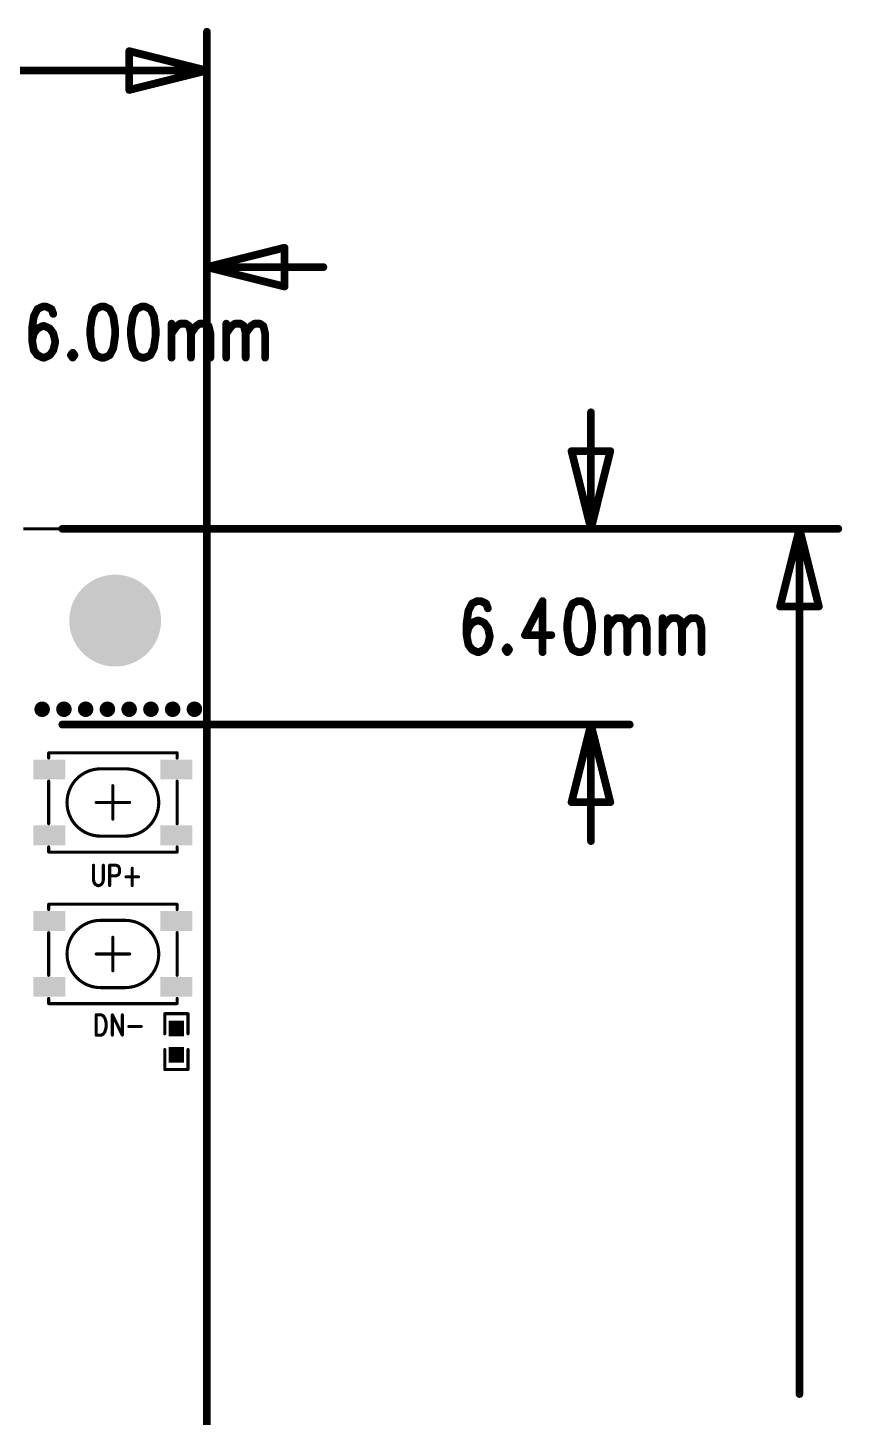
# Model space of a CAD drawing. Header units: millimetres. Extents: x 19.53 to 21.81, y 15.74 to 18.76.
# Drawn here: x 20.635 to 21.684, y 16.967 to 18.755 of the extents above; entities that cross this region are included whole.
import ezdxf

# ---------------------------------------------------------------- set-up
doc = ezdxf.new("R2010")
doc.units = ezdxf.units.MM
doc.layers.get('0').update_dxf_attribs({"linetype": 'CONTINUOUS', "lineweight": 0})
doc.layers.add('01_TOP_PHO', color=90, linetype='CONTINUOUS', lineweight=0)

# ---------------------------------------------------------------- blocks, each defined once
blk = doc.blocks.new('SQUARE_4')
blk.add_solid([(0.01, 0.01), (0.01, -0.01), (-0.01, 0.01), (-0.01, -0.01)])
blk = doc.blocks.new('ROUND_15')
h = blk.add_hatch(color=256)
edge = h.paths.add_edge_path(flags=0)
edge.add_arc((0, 0), 0.01, 0, 360)
blk = doc.blocks.new('RECTANGLE_27')
blk.add_solid([(0.0207, 0.0128), (0.0207, -0.0128), (-0.0207, 0.0128), (-0.0207, -0.0128)])
blk = doc.blocks.new('ROUND_30')
h = blk.add_hatch(color=256)
edge = h.paths.add_edge_path(flags=0)
edge.add_arc((0, 0), 0.0591, 0, 360)
blk = doc.blocks.new('ROUND_14')
h = blk.add_hatch(color=256)
edge = h.paths.add_edge_path(flags=0)
edge.add_arc((0, 0), 0.0005, 0, 360)
blk = doc.blocks.new('ROUND_5')
h = blk.add_hatch(color=256)
edge = h.paths.add_edge_path(flags=0)
edge.add_arc((0, 0), 0.005, 0, 360)
blk = doc.blocks.new('ROUND_11')
h = blk.add_hatch(color=256)
edge = h.paths.add_edge_path(flags=0)
edge.add_arc((0, 0), 0.002, 0, 360)

msp = doc.modelspace()

# ---------------------------------------------------------------- linework, layer by layer
at = {"layer": '01_TOP_PHO', "lineweight": 211}
for points, const_width in [([(20.8661, 15.798), (20.8661, 18.75)], 0.01), ([(20.7661, 18.675), (20.7661, 18.725)], 0.01), ([(20.7661, 18.725), (20.8661, 18.7)], 0.01), ([(20.8661, 18.7), (20.4874, 18.7)], 0.01), ([(20.8661, 18.7), (20.7661, 18.675)], 0.01), ([(20.8661, 18.1602), (20.8661, 18.497)], 0.01), ([(20.8661, 18.447), (20.9661, 18.472)], 0.01), ([(20.9661, 18.472), (20.9661, 18.422)], 0.01), ([(20.8661, 18.447), (21.0161, 18.447)], 0.01), ([(20.9661, 18.422), (20.8661, 18.447)], 0.01), ([(20.6547, 18.3962), (20.6479, 18.393)], 0.01), ([(20.6592, 18.3962), (20.6547, 18.3962)], 0.01), ([(20.666, 18.393), (20.6592, 18.3962)], 0.01), ([(20.7297, 18.3962), (20.7229, 18.393)], 0.01), ([(20.7342, 18.3962), (20.7297, 18.3962)], 0.01), ([(20.741, 18.393), (20.7342, 18.3962)], 0.01), ([(20.7819, 18.3962), (20.7751, 18.393)], 0.01), ([(20.7865, 18.3962), (20.7819, 18.3962)], 0.01), ([(20.7933, 18.393), (20.7865, 18.3962)], 0.01), ([(20.6433, 18.3837), (20.641, 18.368)], 0.01), ([(20.6479, 18.393), (20.6433, 18.3837)], 0.01), ([(20.6683, 18.3868), (20.666, 18.393)], 0.01), ([(20.7183, 18.3837), (20.716, 18.368)], 0.01), ([(20.7229, 18.393), (20.7183, 18.3837)], 0.01), ([(20.7456, 18.3837), (20.741, 18.393)], 0.01), ([(20.7479, 18.368), (20.7456, 18.3837)], 0.01), ([(20.7706, 18.3837), (20.7683, 18.368)], 0.01), ([(20.7751, 18.393), (20.7706, 18.3837)], 0.01), ([(20.7979, 18.3837), (20.7933, 18.393)], 0.01), ([(20.8001, 18.368), (20.7979, 18.3837)], 0.01), ([(20.641, 18.368), (20.641, 18.3524)], 0.01), ([(20.6433, 18.3618), (20.641, 18.3524)], 0.01), ([(20.6479, 18.368), (20.6433, 18.3618)], 0.01), ([(20.6547, 18.3712), (20.6479, 18.368)], 0.01), ([(20.6569, 18.3712), (20.6547, 18.3712)], 0.01), ([(20.6638, 18.368), (20.6569, 18.3712)], 0.01), ([(20.6683, 18.3618), (20.6638, 18.368)], 0.01), ([(20.6706, 18.3524), (20.6683, 18.3618)], 0.01), ([(20.716, 18.368), (20.716, 18.3587)], 0.01), ([(20.7479, 18.3587), (20.7479, 18.368)], 0.01), ([(20.7683, 18.368), (20.7683, 18.3587)], 0.01), ([(20.8001, 18.3587), (20.8001, 18.368)], 0.01), ([(20.8206, 18.3743), (20.8206, 18.3305)], 0.01), ([(20.8206, 18.3618), (20.8274, 18.3712)], 0.01), ([(20.8274, 18.3712), (20.8319, 18.3743)], 0.01), ([(20.8319, 18.3743), (20.8388, 18.3743)], 0.01), ([(20.8388, 18.3743), (20.8433, 18.3712)], 0.01), ([(20.8433, 18.3712), (20.8456, 18.3618)], 0.01), ([(20.8456, 18.3618), (20.8524, 18.3712)], 0.01), ([(20.8456, 18.3618), (20.8456, 18.3305)], 0.01), ([(20.8524, 18.3712), (20.8569, 18.3743)], 0.01), ([(20.8569, 18.3743), (20.8638, 18.3743)], 0.01), ([(20.8638, 18.3743), (20.8683, 18.3712)], 0.01), ([(20.8683, 18.3712), (20.8706, 18.3618)], 0.01), ([(20.8706, 18.3618), (20.8706, 18.3305)], 0.01), ([(20.891, 18.3743), (20.891, 18.3305)], 0.01), ([(20.891, 18.3618), (20.8979, 18.3712)], 0.01), ([(20.8979, 18.3712), (20.9024, 18.3743)], 0.01), ([(20.9024, 18.3743), (20.9092, 18.3743)], 0.01), ([(20.9092, 18.3743), (20.9138, 18.3712)], 0.01), ([(20.9138, 18.3712), (20.916, 18.3618)], 0.01), ([(20.916, 18.3618), (20.9229, 18.3712)], 0.01), ([(20.916, 18.3618), (20.916, 18.3305)], 0.01), ([(20.9229, 18.3712), (20.9274, 18.3743)], 0.01), ([(20.9274, 18.3743), (20.9342, 18.3743)], 0.01), ([(20.9342, 18.3743), (20.9388, 18.3712)], 0.01), ([(20.9388, 18.3712), (20.941, 18.3618)], 0.01), ([(20.941, 18.3618), (20.941, 18.3305)], 0.01), ([(20.641, 18.3524), (20.6433, 18.3399)], 0.01), ([(20.6683, 18.3399), (20.6706, 18.3493)], 0.01), ([(20.6706, 18.3493), (20.6706, 18.3524)], 0.01), ([(20.716, 18.3587), (20.7183, 18.343)], 0.01), ([(20.7183, 18.343), (20.7229, 18.3337)], 0.01), ([(20.741, 18.3337), (20.7456, 18.343)], 0.01), ([(20.7456, 18.343), (20.7479, 18.3587)], 0.01), ([(20.7683, 18.3587), (20.7706, 18.343)], 0.01), ([(20.7706, 18.343), (20.7751, 18.3337)], 0.01), ([(20.7933, 18.3337), (20.7979, 18.343)], 0.01), ([(20.7979, 18.343), (20.8001, 18.3587)], 0.01), ([(20.6433, 18.3399), (20.6479, 18.3337)], 0.01), ([(20.6479, 18.3337), (20.6547, 18.3305)], 0.01), ([(20.6547, 18.3305), (20.6569, 18.3305)], 0.01), ([(20.6569, 18.3305), (20.6638, 18.3337)], 0.01), ([(20.6638, 18.3337), (20.6683, 18.3399)], 0.01), ([(20.6933, 18.3368), (20.691, 18.3337)], 0.01), ([(20.691, 18.3337), (20.6933, 18.3305)], 0.01), ([(20.6956, 18.3337), (20.6933, 18.3368)], 0.01), ([(20.6933, 18.3305), (20.6956, 18.3337)], 0.01), ([(20.7229, 18.3337), (20.7297, 18.3305)], 0.01), ([(20.7297, 18.3305), (20.7342, 18.3305)], 0.01), ([(20.7342, 18.3305), (20.741, 18.3337)], 0.01), ([(20.7751, 18.3337), (20.7819, 18.3305)], 0.01), ([(20.7819, 18.3305), (20.7865, 18.3305)], 0.01), ([(20.7865, 18.3305), (20.7933, 18.3337)], 0.01), ([(21.3605, 18.1102), (21.3605, 18.2602)], 0.01), ([(21.3605, 18.1102), (21.3355, 18.2102)], 0.01), ([(21.3355, 18.2102), (21.3855, 18.2102)], 0.01), ([(21.3855, 18.2102), (21.3605, 18.1102)], 0.01), ([(20.6799, 18.1102), (21.4105, 18.1102)], 0.01), ([(20.9161, 18.1102), (21.679, 18.1102)], 0.01), ([(21.604, 18.0102), (21.629, 18.1102)], 0.01), ([(21.629, 18.1102), (21.629, 16.9966)], 0.01), ([(21.629, 18.1102), (21.654, 18.0102)], 0.01), ([(20.8622, 18.1102), (20.6299, 18.1102)], 0.004), ([(20.8661, 15.752), (20.8661, 18.1063)], 0.004), ([(20.8661, 18.1102), (20.8662, 18.1102)], 0.001), ([(20.8661, 18.1102), (20.8662, 18.1102)], 0.001), ([(21.2028, 18.0047), (21.2005, 17.989)], 0.01), ([(21.2074, 18.014), (21.2028, 18.0047)], 0.01), ([(21.2142, 18.0172), (21.2074, 18.014)], 0.01), ([(21.2187, 18.0172), (21.2142, 18.0172)], 0.01), ([(21.2255, 18.014), (21.2187, 18.0172)], 0.01), ([(21.2278, 18.0078), (21.2255, 18.014)], 0.01), ([(21.2983, 18.0172), (21.2755, 17.9734)], 0.01), ([(21.2983, 18.0172), (21.2983, 17.9515)], 0.01), ([(21.3324, 18.0047), (21.3301, 17.989)], 0.01), ([(21.3369, 18.014), (21.3324, 18.0047)], 0.01), ([(21.3437, 18.0172), (21.3369, 18.014)], 0.01), ([(21.3483, 18.0172), (21.3437, 18.0172)], 0.01), ([(21.3551, 18.014), (21.3483, 18.0172)], 0.01), ([(21.3596, 18.0047), (21.3551, 18.014)], 0.01), ([(21.3619, 17.989), (21.3596, 18.0047)], 0.01), ([(21.654, 18.0102), (21.604, 18.0102)], 0.01), ([(21.2005, 17.989), (21.2005, 17.9734)], 0.01), ([(21.2074, 17.989), (21.2028, 17.9828)], 0.01), ([(21.2142, 17.9922), (21.2074, 17.989)], 0.01), ([(21.2164, 17.9922), (21.2142, 17.9922)], 0.01), ([(21.2233, 17.989), (21.2164, 17.9922)], 0.01), ([(21.2278, 17.9828), (21.2233, 17.989)], 0.01), ([(21.3301, 17.989), (21.3301, 17.9797)], 0.01), ([(21.3619, 17.9797), (21.3619, 17.989)], 0.01), ([(21.3824, 17.9953), (21.3824, 17.9515)], 0.01), ([(21.3824, 17.9828), (21.3892, 17.9922)], 0.01), ([(21.3892, 17.9922), (21.3937, 17.9953)], 0.01), ([(21.3937, 17.9953), (21.4005, 17.9953)], 0.01), ([(21.4005, 17.9953), (21.4051, 17.9922)], 0.01), ([(21.4051, 17.9922), (21.4074, 17.9828)], 0.01), ([(21.4074, 17.9828), (21.4142, 17.9922)], 0.01), ([(21.4142, 17.9922), (21.4187, 17.9953)], 0.01), ([(21.4187, 17.9953), (21.4255, 17.9953)], 0.01), ([(21.4255, 17.9953), (21.4301, 17.9922)], 0.01), ([(21.4301, 17.9922), (21.4324, 17.9828)], 0.01), ([(21.4528, 17.9953), (21.4528, 17.9515)], 0.01), ([(21.4528, 17.9828), (21.4596, 17.9922)], 0.01), ([(21.4596, 17.9922), (21.4642, 17.9953)], 0.01), ([(21.4642, 17.9953), (21.471, 17.9953)], 0.01), ([(21.471, 17.9953), (21.4755, 17.9922)], 0.01), ([(21.4755, 17.9922), (21.4778, 17.9828)], 0.01), ([(21.4778, 17.9828), (21.4846, 17.9922)], 0.01), ([(21.4846, 17.9922), (21.4892, 17.9953)], 0.01), ([(21.4892, 17.9953), (21.496, 17.9953)], 0.01), ([(21.496, 17.9953), (21.5005, 17.9922)], 0.01), ([(21.5005, 17.9922), (21.5028, 17.9828)], 0.01), ([(21.2028, 17.9828), (21.2005, 17.9734)], 0.01), ([(21.2005, 17.9734), (21.2028, 17.9609)], 0.01), ([(21.2301, 17.9734), (21.2278, 17.9828)], 0.01), ([(21.2278, 17.9609), (21.2301, 17.9703)], 0.01), ([(21.2301, 17.9703), (21.2301, 17.9734)], 0.01), ([(21.2755, 17.9734), (21.3096, 17.9734)], 0.01), ([(21.3301, 17.9797), (21.3324, 17.964)], 0.01), ([(21.3596, 17.964), (21.3619, 17.9797)], 0.01), ([(21.4074, 17.9828), (21.4074, 17.9515)], 0.01), ([(21.4324, 17.9828), (21.4324, 17.9515)], 0.01), ([(21.4778, 17.9828), (21.4778, 17.9515)], 0.01), ([(21.5028, 17.9828), (21.5028, 17.9515)], 0.01), ([(21.2028, 17.9609), (21.2074, 17.9547)], 0.01), ([(21.2074, 17.9547), (21.2142, 17.9515)], 0.01), ([(21.2142, 17.9515), (21.2164, 17.9515)], 0.01), ([(21.2164, 17.9515), (21.2233, 17.9547)], 0.01), ([(21.2233, 17.9547), (21.2278, 17.9609)], 0.01), ([(21.2528, 17.9578), (21.2505, 17.9547)], 0.01), ([(21.2505, 17.9547), (21.2528, 17.9515)], 0.01), ([(21.2551, 17.9547), (21.2528, 17.9578)], 0.01), ([(21.2528, 17.9515), (21.2551, 17.9547)], 0.01), ([(21.3324, 17.964), (21.3369, 17.9547)], 0.01), ([(21.3369, 17.9547), (21.3437, 17.9515)], 0.01), ([(21.3437, 17.9515), (21.3483, 17.9515)], 0.01), ([(21.3483, 17.9515), (21.3551, 17.9547)], 0.01), ([(21.3551, 17.9547), (21.3596, 17.964)], 0.01), ([(20.6799, 17.8583), (21.4105, 17.8583)], 0.01), ([(21.3355, 17.7583), (21.3605, 17.8583)], 0.01), ([(21.3605, 17.8583), (21.3605, 17.7083)], 0.01), ([(21.3605, 17.8583), (21.3855, 17.7583)], 0.01), ([(20.8277, 17.822), (20.6624, 17.822)], 0.004), ([(20.6624, 17.822), (20.6624, 17.8151)], 0.004), ([(20.8277, 17.822), (20.8277, 17.8151)], 0.004), ([(20.7293, 17.8013), (20.7608, 17.8013)], 0.004), ([(20.6624, 17.7856), (20.6624, 17.7305)], 0.004), ([(20.745, 17.7797), (20.745, 17.7364)], 0.004), ([(20.8277, 17.7305), (20.8277, 17.7856)], 0.004), ([(20.7234, 17.758), (20.7667, 17.758)], 0.004), ([(21.3855, 17.7583), (21.3355, 17.7583)], 0.01), ([(20.7608, 17.7147), (20.7293, 17.7147)], 0.004), ([(20.6624, 17.7009), (20.6624, 17.6941)], 0.004), ([(20.6624, 17.6941), (20.8277, 17.6941)], 0.004), ([(20.8277, 17.7009), (20.8277, 17.6941)], 0.004), ([(20.72, 17.6773), (20.72, 17.6585)], 0.004), ([(20.7328, 17.6585), (20.7328, 17.6773)], 0.004), ([(20.7409, 17.6773), (20.7409, 17.651)], 0.004), ([(20.7409, 17.6773), (20.7491, 17.6773)], 0.004), ([(20.7491, 17.6773), (20.7519, 17.676)], 0.004), ([(20.7519, 17.676), (20.7528, 17.6748)], 0.004), ([(20.7528, 17.666), (20.7519, 17.6648)], 0.004), ([(20.7528, 17.6748), (20.7537, 17.6723)], 0.004), ([(20.7537, 17.6685), (20.7528, 17.666)], 0.004), ([(20.7537, 17.6723), (20.7537, 17.6685)], 0.004), ([(20.77, 17.6735), (20.77, 17.651)], 0.004), ([(20.72, 17.6585), (20.7209, 17.6548)], 0.004), ([(20.7209, 17.6548), (20.7228, 17.6523)], 0.004), ([(20.7228, 17.6523), (20.7255, 17.651)], 0.004), ([(20.7255, 17.651), (20.7273, 17.651)], 0.004), ([(20.7273, 17.651), (20.73, 17.6523)], 0.004), ([(20.73, 17.6523), (20.7319, 17.6548)], 0.004), ([(20.7319, 17.6548), (20.7328, 17.6585)], 0.004), ([(20.7491, 17.6635), (20.7409, 17.6635)], 0.004), ([(20.7519, 17.6648), (20.7491, 17.6635)], 0.004), ([(20.7619, 17.6623), (20.7782, 17.6623)], 0.004), ([(20.8277, 17.627), (20.6624, 17.627)], 0.004), ([(20.6624, 17.6201), (20.6624, 17.627)], 0.004), ([(20.8277, 17.6201), (20.8277, 17.627)], 0.004), ([(20.7293, 17.6063), (20.7608, 17.6063)], 0.004), ([(20.6624, 17.5906), (20.6624, 17.5355)], 0.004), ([(20.745, 17.5414), (20.745, 17.5847)], 0.004), ([(20.8277, 17.5355), (20.8277, 17.5906)], 0.004), ([(20.7667, 17.563), (20.7234, 17.563)], 0.004), ([(20.6624, 17.4991), (20.6624, 17.5059)], 0.004), ([(20.7608, 17.5197), (20.7293, 17.5197)], 0.004), ([(20.8277, 17.4991), (20.8277, 17.5059)], 0.004), ([(20.6624, 17.4991), (20.8277, 17.4991)], 0.004), ([(20.7235, 17.4848), (20.7235, 17.4585)], 0.004), ([(20.7235, 17.4848), (20.7299, 17.4848)], 0.004), ([(20.7299, 17.4848), (20.7326, 17.4835)], 0.004), ([(20.7326, 17.4835), (20.7344, 17.481)], 0.004), ([(20.7344, 17.481), (20.7354, 17.4785)], 0.004), ([(20.7354, 17.4785), (20.7363, 17.4748)], 0.004), ([(20.7363, 17.4748), (20.7363, 17.4685)], 0.004), ([(20.7444, 17.4848), (20.7444, 17.4585)], 0.004), ([(20.7444, 17.4848), (20.7572, 17.4585)], 0.004), ([(20.7572, 17.4848), (20.7572, 17.4585)], 0.004), ([(20.7654, 17.4698), (20.7817, 17.4698)], 0.004), ([(20.8418, 17.4862), (20.8118, 17.4862)], 0.004), ([(20.8118, 17.4862), (20.8118, 17.4602)], 0.004), ([(20.8418, 17.4602), (20.8418, 17.4862)], 0.004), ([(20.7299, 17.4585), (20.7235, 17.4585)], 0.004), ([(20.7326, 17.4598), (20.7299, 17.4585)], 0.004), ([(20.7344, 17.4623), (20.7326, 17.4598)], 0.004), ([(20.7354, 17.4648), (20.7344, 17.4623)], 0.004), ([(20.7363, 17.4685), (20.7354, 17.4648)], 0.004), ([(20.8118, 17.4142), (20.8118, 17.4402)], 0.004), ([(20.8418, 17.4402), (20.8418, 17.4142)], 0.004), ([(20.8418, 17.4142), (20.8118, 17.4142)], 0.004)]:
    msp.add_lwpolyline(points, dxfattribs=dict(at, const_width=const_width))
at = {"layer": '01_TOP_PHO', "lineweight": 211, "const_width": 0.004}
for points in [[(20.8661, 18.1063, 0.414214), (20.8622, 18.1102)], [(20.7293, 17.8013, 1), (20.7293, 17.7147)], [(20.7608, 17.7147, 1), (20.7608, 17.8013)], [(20.7293, 17.6063, 1), (20.7293, 17.5197)], [(20.7608, 17.5197, 1), (20.7608, 17.6063)]]:
    msp.add_lwpolyline(points, format="xyb", dxfattribs=at)

# ---------------------------------------------------------------- block references
at = {"layer": '01_TOP_PHO'}
for name, p in [('ROUND_5', (20.8661, 18.75)), ('ROUND_5', (20.7661, 18.725)), ('ROUND_5', (20.8661, 18.7)), ('ROUND_5', (20.8661, 18.7)), ('ROUND_5', (20.8661, 18.7)), ('ROUND_5', (20.7661, 18.675)), ('ROUND_5', (20.8661, 18.497)), ('ROUND_5', (20.9661, 18.472)), ('ROUND_5', (20.8661, 18.447)), ('ROUND_5', (20.8661, 18.447)), ('ROUND_5', (20.8661, 18.447)), ('ROUND_5', (21.0161, 18.447)), ('ROUND_5', (20.9661, 18.422)), ('ROUND_5', (20.6547, 18.3962)), ('ROUND_5', (20.6592, 18.3962)), ('ROUND_5', (20.7297, 18.3962)), ('ROUND_5', (20.7297, 18.3962)), ('ROUND_5', (20.7342, 18.3962)), ('ROUND_5', (20.7819, 18.3962)), ('ROUND_5', (20.7819, 18.3962)), ('ROUND_5', (20.7865, 18.3962)), ('ROUND_5', (20.6433, 18.3837)), ('ROUND_5', (20.6479, 18.393)), ('ROUND_5', (20.666, 18.393)), ('ROUND_5', (20.6683, 18.3868)), ('ROUND_5', (20.7183, 18.3837)), ('ROUND_5', (20.7229, 18.393)), ('ROUND_5', (20.741, 18.393)), ('ROUND_5', (20.7456, 18.3837)), ('ROUND_5', (20.7706, 18.3837)), ('ROUND_5', (20.7751, 18.393)), ('ROUND_5', (20.7933, 18.393)), ('ROUND_5', (20.7979, 18.3837)), ('ROUND_5', (20.641, 18.368)), ('ROUND_5', (20.6433, 18.3618)), ('ROUND_5', (20.6479, 18.368)), ('ROUND_5', (20.6547, 18.3712)), ('ROUND_5', (20.6569, 18.3712)), ('ROUND_5', (20.6638, 18.368)), ('ROUND_5', (20.6683, 18.3618)), ('ROUND_5', (20.716, 18.368)), ('ROUND_5', (20.7479, 18.368)), ('ROUND_5', (20.7683, 18.368)), ('ROUND_5', (20.8001, 18.368)), ('ROUND_5', (20.8206, 18.3743)), ('ROUND_5', (20.8206, 18.3618)), ('ROUND_5', (20.8274, 18.3712)), ('ROUND_5', (20.8319, 18.3743)), ('ROUND_5', (20.8388, 18.3743)), ('ROUND_5', (20.8433, 18.3712)), ('ROUND_5', (20.8456, 18.3618)), ('ROUND_5', (20.8456, 18.3618)), ('ROUND_5', (20.8524, 18.3712)), ('ROUND_5', (20.8569, 18.3743)), ('ROUND_5', (20.8638, 18.3743)), ('ROUND_5', (20.8683, 18.3712)), ('ROUND_5', (20.8706, 18.3618)), ('ROUND_5', (20.891, 18.3743)), ('ROUND_5', (20.891, 18.3618)), ('ROUND_5', (20.8979, 18.3712)), ('ROUND_5', (20.9024, 18.3743)), ('ROUND_5', (20.9092, 18.3743)), ('ROUND_5', (20.9138, 18.3712)), ('ROUND_5', (20.916, 18.3618)), ('ROUND_5', (20.916, 18.3618)), ('ROUND_5', (20.9229, 18.3712)), ('ROUND_5', (20.9274, 18.3743)), ('ROUND_5', (20.9342, 18.3743)), ('ROUND_5', (20.9388, 18.3712)), ('ROUND_5', (20.941, 18.3618)), ('ROUND_5', (20.641, 18.3524)), ('ROUND_5', (20.641, 18.3524)), ('ROUND_5', (20.6706, 18.3524)), ('ROUND_5', (20.6706, 18.3493)), ('ROUND_5', (20.716, 18.3587)), ('ROUND_5', (20.7183, 18.343)), ('ROUND_5', (20.7456, 18.343)), ('ROUND_5', (20.7479, 18.3587)), ('ROUND_5', (20.7683, 18.3587)), ('ROUND_5', (20.7706, 18.343)), ('ROUND_5', (20.7979, 18.343)), ('ROUND_5', (20.8001, 18.3587)), ('ROUND_5', (20.6433, 18.3399)), ('ROUND_5', (20.6479, 18.3337)), ('ROUND_5', (20.6547, 18.3305)), ('ROUND_5', (20.6569, 18.3305)), ('ROUND_5', (20.6638, 18.3337)), ('ROUND_5', (20.6683, 18.3399)), ('ROUND_5', (20.691, 18.3337)), ('ROUND_5', (20.6933, 18.3368)), ('ROUND_5', (20.6933, 18.3368)), ('ROUND_5', (20.6933, 18.3305)), ('ROUND_5', (20.6956, 18.3337)), ('ROUND_5', (20.7229, 18.3337)), ('ROUND_5', (20.7297, 18.3305)), ('ROUND_5', (20.7342, 18.3305)), ('ROUND_5', (20.741, 18.3337)), ('ROUND_5', (20.7751, 18.3337)), ('ROUND_5', (20.7819, 18.3305)), ('ROUND_5', (20.7865, 18.3305)), ('ROUND_5', (20.7933, 18.3337)), ('ROUND_5', (20.8206, 18.3305)), ('ROUND_5', (20.8456, 18.3305)), ('ROUND_5', (20.8706, 18.3305)), ('ROUND_5', (20.891, 18.3305)), ('ROUND_5', (20.916, 18.3305)), ('ROUND_5', (20.941, 18.3305)), ('ROUND_5', (21.3605, 18.2602)), ('ROUND_5', (21.3355, 18.2102)), ('ROUND_5', (21.3855, 18.2102)), ('ROUND_5', (20.8661, 18.1602)), ('ROUND_5', (20.6799, 18.1102)), ('ROUND_5', (20.9161, 18.1102)), ('ROUND_5', (21.3605, 18.1102)), ('ROUND_5', (21.3605, 18.1102)), ('ROUND_5', (21.3605, 18.1102)), ('ROUND_5', (21.4105, 18.1102)), ('ROUND_5', (21.629, 18.1102)), ('ROUND_5', (21.629, 18.1102)), ('ROUND_5', (21.629, 18.1102)), ('ROUND_5', (21.679, 18.1102)), ('ROUND_11', (20.8622, 18.1102)), ('ROUND_11', (20.8622, 18.1102)), ('ROUND_11', (20.8661, 18.1063)), ('ROUND_11', (20.8661, 18.1063)), ('ROUND_14', (20.8661, 18.1102)), ('ROUND_14', (20.8661, 18.1102)), ('ROUND_14', (20.8662, 18.1102)), ('ROUND_14', (20.8662, 18.1102)), ('ROUND_30', (20.748, 17.9921)), ('ROUND_5', (21.2028, 18.0047)), ('ROUND_5', (21.2074, 18.014)), ('ROUND_5', (21.2142, 18.0172)), ('ROUND_5', (21.2187, 18.0172)), ('ROUND_5', (21.2255, 18.014)), ('ROUND_5', (21.2278, 18.0078)), ('ROUND_5', (21.2983, 18.0172)), ('ROUND_5', (21.2983, 18.0172)), ('ROUND_5', (21.3324, 18.0047)), ('ROUND_5', (21.3369, 18.014)), ('ROUND_5', (21.3437, 18.0172)), ('ROUND_5', (21.3437, 18.0172)), ('ROUND_5', (21.3483, 18.0172)), ('ROUND_5', (21.3551, 18.014)), ('ROUND_5', (21.3596, 18.0047)), ('ROUND_5', (21.604, 18.0102)), ('ROUND_5', (21.654, 18.0102)), ('ROUND_5', (21.2005, 17.989)), ('ROUND_5', (21.2074, 17.989)), ('ROUND_5', (21.2142, 17.9922)), ('ROUND_5', (21.2164, 17.9922)), ('ROUND_5', (21.2233, 17.989)), ('ROUND_5', (21.3301, 17.989)), ('ROUND_5', (21.3619, 17.989)), ('ROUND_5', (21.3824, 17.9953)), ('ROUND_5', (21.3892, 17.9922)), ('ROUND_5', (21.3937, 17.9953)), ('ROUND_5', (21.4005, 17.9953)), ('ROUND_5', (21.4051, 17.9922)), ('ROUND_5', (21.4142, 17.9922)), ('ROUND_5', (21.4187, 17.9953)), ('ROUND_5', (21.4255, 17.9953)), ('ROUND_5', (21.4301, 17.9922)), ('ROUND_5', (21.4528, 17.9953)), ('ROUND_5', (21.4596, 17.9922)), ('ROUND_5', (21.4642, 17.9953)), ('ROUND_5', (21.471, 17.9953)), ('ROUND_5', (21.4755, 17.9922)), ('ROUND_5', (21.4846, 17.9922)), ('ROUND_5', (21.4892, 17.9953)), ('ROUND_5', (21.496, 17.9953)), ('ROUND_5', (21.5005, 17.9922)), ('ROUND_5', (21.2005, 17.9734)), ('ROUND_5', (21.2005, 17.9734)), ('ROUND_5', (21.2028, 17.9828)), ('ROUND_5', (21.2278, 17.9828)), ('ROUND_5', (21.2301, 17.9734)), ('ROUND_5', (21.2301, 17.9703)), ('ROUND_5', (21.2755, 17.9734)), ('ROUND_5', (21.3096, 17.9734)), ('ROUND_5', (21.3301, 17.9797)), ('ROUND_5', (21.3619, 17.9797)), ('ROUND_5', (21.3824, 17.9828)), ('ROUND_5', (21.4074, 17.9828)), ('ROUND_5', (21.4074, 17.9828)), ('ROUND_5', (21.4324, 17.9828)), ('ROUND_5', (21.4528, 17.9828)), ('ROUND_5', (21.4778, 17.9828)), ('ROUND_5', (21.4778, 17.9828)), ('ROUND_5', (21.5028, 17.9828)), ('ROUND_5', (21.2028, 17.9609)), ('ROUND_5', (21.2074, 17.9547)), ('ROUND_5', (21.2142, 17.9515)), ('ROUND_5', (21.2164, 17.9515)), ('ROUND_5', (21.2233, 17.9547)), ('ROUND_5', (21.2278, 17.9609)), ('ROUND_5', (21.2505, 17.9547)), ('ROUND_5', (21.2528, 17.9578)), ('ROUND_5', (21.2528, 17.9578)), ('ROUND_5', (21.2528, 17.9515)), ('ROUND_5', (21.2551, 17.9547)), ('ROUND_5', (21.2983, 17.9515)), ('ROUND_5', (21.3324, 17.964)), ('ROUND_5', (21.3369, 17.9547)), ('ROUND_5', (21.3437, 17.9515)), ('ROUND_5', (21.3483, 17.9515)), ('ROUND_5', (21.3551, 17.9547)), ('ROUND_5', (21.3596, 17.964)), ('ROUND_5', (21.3824, 17.9515)), ('ROUND_5', (21.4074, 17.9515)), ('ROUND_5', (21.4324, 17.9515)), ('ROUND_5', (21.4528, 17.9515)), ('ROUND_5', (21.4778, 17.9515)), ('ROUND_5', (21.5028, 17.9515)), ('ROUND_15', (20.654, 17.878)), ('ROUND_15', (20.682, 17.878)), ('ROUND_15', (20.71, 17.878)), ('ROUND_15', (20.738, 17.878)), ('ROUND_15', (20.766, 17.878)), ('ROUND_15', (20.794, 17.878)), ('ROUND_15', (20.822, 17.878)), ('ROUND_15', (20.85, 17.878)), ('ROUND_5', (20.6799, 17.8583)), ('ROUND_5', (21.3605, 17.8583)), ('ROUND_5', (21.3605, 17.8583)), ('ROUND_5', (21.3605, 17.8583)), ('ROUND_5', (21.4105, 17.8583)), ('RECTANGLE_27', (20.6633, 17.8004)), ('ROUND_11', (20.6624, 17.822)), ('ROUND_11', (20.6624, 17.822)), ('ROUND_11', (20.6624, 17.8151)), ('RECTANGLE_27', (20.8267, 17.8004)), ('ROUND_11', (20.8277, 17.822)), ('ROUND_11', (20.8277, 17.822)), ('ROUND_11', (20.8277, 17.8151)), ('ROUND_11', (20.7293, 17.8013)), ('ROUND_11', (20.7293, 17.8013)), ('ROUND_11', (20.7608, 17.8013)), ('ROUND_11', (20.7608, 17.8013)), ('ROUND_11', (20.6624, 17.7856)), ('ROUND_11', (20.745, 17.7797)), ('ROUND_11', (20.8277, 17.7856)), ('ROUND_11', (20.7234, 17.758)), ('ROUND_11', (20.7667, 17.758)), ('ROUND_5', (21.3355, 17.7583)), ('ROUND_5', (21.3855, 17.7583)), ('RECTANGLE_27', (20.6633, 17.7157)), ('ROUND_11', (20.6624, 17.7305)), ('ROUND_11', (20.745, 17.7364)), ('RECTANGLE_27', (20.8267, 17.7157)), ('ROUND_11', (20.8277, 17.7305)), ('ROUND_11', (20.7293, 17.7147)), ('ROUND_11', (20.7293, 17.7147)), ('ROUND_11', (20.7608, 17.7147)), ('ROUND_11', (20.7608, 17.7147)), ('ROUND_5', (21.3605, 17.7083)), ('ROUND_11', (20.6624, 17.7009)), ('ROUND_11', (20.6624, 17.6941)), ('ROUND_11', (20.6624, 17.6941)), ('ROUND_11', (20.8277, 17.7009)), ('ROUND_11', (20.8277, 17.6941)), ('ROUND_11', (20.8277, 17.6941)), ('ROUND_11', (20.72, 17.6773)), ('ROUND_11', (20.7328, 17.6773)), ('ROUND_11', (20.7409, 17.6773)), ('ROUND_11', (20.7409, 17.6773)), ('ROUND_11', (20.7491, 17.6773)), ('ROUND_11', (20.7519, 17.676)), ('ROUND_11', (20.7528, 17.6748)), ('ROUND_11', (20.7528, 17.666)), ('ROUND_11', (20.7537, 17.6723)), ('ROUND_11', (20.7537, 17.6685)), ('ROUND_11', (20.77, 17.6735)), ('ROUND_11', (20.72, 17.6585)), ('ROUND_11', (20.7209, 17.6548)), ('ROUND_11', (20.7228, 17.6523)), ('ROUND_11', (20.7255, 17.651)), ('ROUND_11', (20.7273, 17.651)), ('ROUND_11', (20.73, 17.6523)), ('ROUND_11', (20.7319, 17.6548)), ('ROUND_11', (20.7328, 17.6585)), ('ROUND_11', (20.7409, 17.6635)), ('ROUND_11', (20.7409, 17.651)), ('ROUND_11', (20.7491, 17.6635)), ('ROUND_11', (20.7519, 17.6648)), ('ROUND_11', (20.7619, 17.6623)), ('ROUND_11', (20.77, 17.651)), ('ROUND_11', (20.7782, 17.6623)), ('RECTANGLE_27', (20.6633, 17.6054)), ('ROUND_11', (20.6624, 17.627)), ('ROUND_11', (20.6624, 17.627)), ('ROUND_11', (20.6624, 17.6201)), ('RECTANGLE_27', (20.8267, 17.6054)), ('ROUND_11', (20.8277, 17.627)), ('ROUND_11', (20.8277, 17.627)), ('ROUND_11', (20.8277, 17.6201)), ('ROUND_11', (20.7293, 17.6063)), ('ROUND_11', (20.7293, 17.6063)), ('ROUND_11', (20.7608, 17.6063)), ('ROUND_11', (20.7608, 17.6063)), ('ROUND_11', (20.6624, 17.5906)), ('ROUND_11', (20.745, 17.5847)), ('ROUND_11', (20.8277, 17.5906)), ('ROUND_11', (20.7234, 17.563)), ('ROUND_11', (20.7667, 17.563)), ('ROUND_11', (20.745, 17.5414)), ('RECTANGLE_27', (20.6633, 17.5207)), ('ROUND_11', (20.6624, 17.5355)), ('RECTANGLE_27', (20.8267, 17.5207)), ('ROUND_11', (20.8277, 17.5355)), ('ROUND_11', (20.6624, 17.5059)), ('ROUND_11', (20.7293, 17.5197)), ('ROUND_11', (20.7293, 17.5197)), ('ROUND_11', (20.7608, 17.5197)), ('ROUND_11', (20.7608, 17.5197)), ('ROUND_11', (20.8277, 17.5059)), ('ROUND_11', (20.6624, 17.4991)), ('ROUND_11', (20.6624, 17.4991)), ('ROUND_11', (20.8277, 17.4991)), ('ROUND_11', (20.8277, 17.4991)), ('ROUND_11', (20.7235, 17.4848)), ('ROUND_11', (20.7235, 17.4848)), ('ROUND_11', (20.7299, 17.4848)), ('ROUND_11', (20.7326, 17.4835)), ('ROUND_11', (20.7344, 17.481)), ('ROUND_11', (20.7354, 17.4785)), ('ROUND_11', (20.7363, 17.4748)), ('ROUND_11', (20.7444, 17.4848)), ('ROUND_11', (20.7444, 17.4848)), ('ROUND_11', (20.7572, 17.4848)), ('ROUND_11', (20.7654, 17.4698)), ('ROUND_11', (20.7817, 17.4698)), ('ROUND_11', (20.8118, 17.4862)), ('SQUARE_4', (20.8268, 17.4671)), ('ROUND_11', (20.8418, 17.4862)), ('ROUND_11', (20.7235, 17.4585)), ('ROUND_11', (20.7235, 17.4585)), ('ROUND_11', (20.7299, 17.4585)), ('ROUND_11', (20.7326, 17.4598)), ('ROUND_11', (20.7344, 17.4623)), ('ROUND_11', (20.7354, 17.4648)), ('ROUND_11', (20.7363, 17.4685)), ('ROUND_11', (20.7444, 17.4585)), ('ROUND_11', (20.7572, 17.4585)), ('ROUND_11', (20.7572, 17.4585)), ('ROUND_11', (20.8118, 17.4602)), ('ROUND_11', (20.8418, 17.4602)), ('ROUND_11', (20.8118, 17.4402)), ('SQUARE_4', (20.8268, 17.4333)), ('ROUND_11', (20.8418, 17.4402)), ('ROUND_11', (20.8118, 17.4142)), ('ROUND_11', (20.8418, 17.4142)), ('ROUND_5', (21.629, 16.9966))]:
    msp.add_blockref(name, p, dxfattribs=at)

doc.saveas('drawing.dxf')
